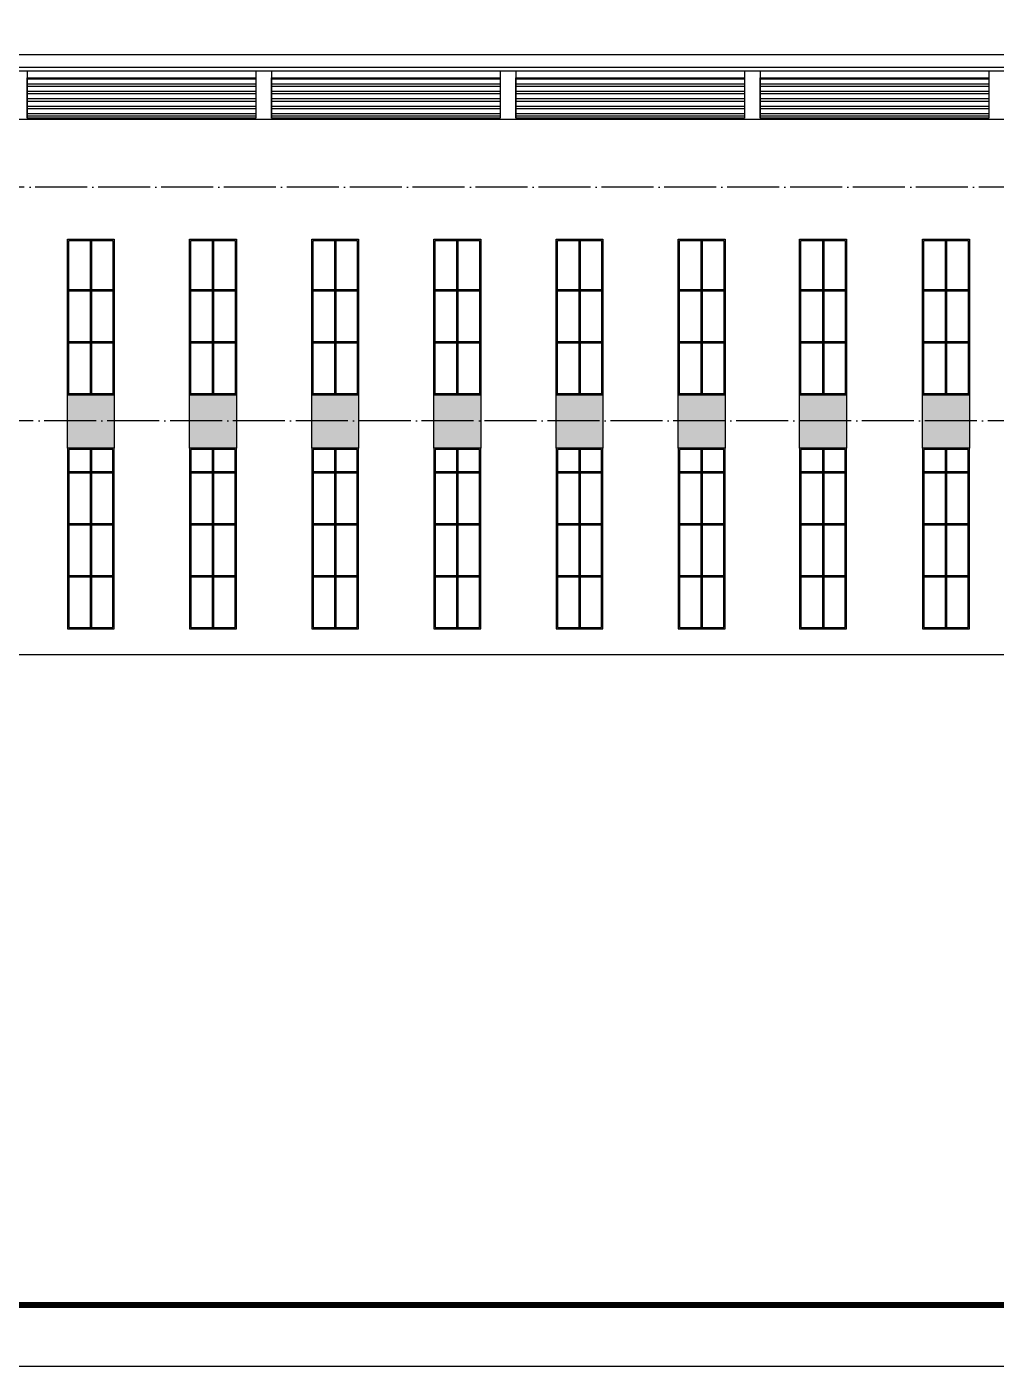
# Model space of a CAD drawing. Extents: x -446699 to 757189, y -606167 to -103070.
# Drawn here: x -167712 to -130417, y -381636 to -330085 of the extents above; entities that cross this region are included whole.
import ezdxf

# ---------------------------------------------------------------- set-up
doc = ezdxf.new("R2010")
doc.units = 0
doc.header["$LTSCALE"] = 1000
doc.header["$MEASUREMENT"] = 0
doc.linetypes.add('DOTE', pattern=[2.42, 2, -0.2, 0.02, -0.2])
doc.layers.add('DOTE', color=1, linetype='Continuous')
doc.layers.add('PUB_TITLE', color=4, linetype='Continuous')

# ---------------------------------------------------------------- blocks, each defined once
blk = doc.blocks.new('C1880')
at = {"color": 4}
for p, q in [((-212275, -337617), (-212275, -344467)), ((-212225, -337617), (-212225, -344467)), ((-211400, -338467), (-213100, -338467)), ((-211400, -338517), (-213100, -338517)), ((-211400, -340467), (-213100, -340467)), ((-211400, -340517), (-213100, -340517)), ((-211400, -342467), (-213100, -342467)), ((-211400, -342517), (-213100, -342517))]:
    blk.add_line(p, q, dxfattribs=at)
at = {"color": 2}
blk.add_lwpolyline([(-213150, -337567), (-211350, -337567), (-211350, -344517), (-213150, -344517)], close=True, dxfattribs=at)
at = {"color": 4}
blk.add_lwpolyline([(-213100, -337617), (-211400, -337617), (-211400, -344467), (-213100, -344467)], close=True, dxfattribs=at)
blk = doc.blocks.new('34TTEHH')
at = {"color": 4}
for p, q in [((-110783, -302570), (-110783, -308470)), ((-110733, -302570), (-110733, -308470)), ((-109908, -304470), (-111608, -304470)), ((-109908, -304520), (-111608, -304520)), ((-109908, -306470), (-111608, -306470)), ((-109908, -306520), (-111608, -306520))]:
    blk.add_line(p, q, dxfattribs=at)
at = {"color": 2}
blk.add_lwpolyline([(-111658, -302520), (-109858, -302520), (-109858, -308520), (-111658, -308520)], close=True, dxfattribs=at)
at = {"color": 4}
blk.add_lwpolyline([(-111608, -302570), (-109908, -302570), (-109908, -308470), (-111608, -308470)], close=True, dxfattribs=at)

msp = doc.modelspace()

# ---------------------------------------------------------------- hatches: boundary and pattern name
h = msp.add_hatch()
h.set_pattern_fill('ANSI32', color=8, scale=60, angle=135)
h.set_pattern_definition([(180, (-1441090.42, 940357.23), (0, -285.75), []), (180, (-1441185.67, 940452.48), (0, -285.75), [])])
h.paths.add_polyline_path([(-167699.8, -332056.1), (-158899.8, -332056.1), (-158899.8, -333606.1), (-167699.8, -333606.1)])
h = msp.add_hatch()
h.set_pattern_fill('ANSI32', color=8, scale=60, angle=135)
h.set_pattern_definition([(180, (-1431690.42, 940357.23), (0, -285.75), []), (180, (-1431785.67, 940452.48), (0, -285.75), [])])
h.paths.add_polyline_path([(-158299.8, -332056.1), (-149499.8, -332056.1), (-149499.8, -333606.1), (-158299.8, -333606.1)])
h = msp.add_hatch()
h.set_pattern_fill('ANSI32', color=8, scale=60, angle=135)
h.set_pattern_definition([(180, (-1422290.42, 940357.23), (0, -285.75), []), (180, (-1422385.67, 940452.48), (0, -285.75), [])])
h.paths.add_polyline_path([(-148899.8, -332056.1), (-140099.8, -332056.1), (-140099.8, -333606.1), (-148899.8, -333606.1)])
h = msp.add_hatch()
h.set_pattern_fill('ANSI32', color=8, scale=60, angle=135)
h.set_pattern_definition([(180, (-1412890.42, 940357.23), (0, -285.75), []), (180, (-1412985.67, 940452.48), (0, -285.75), [])])
h.paths.add_polyline_path([(-139499.8, -332056.1), (-130699.8, -332056.1), (-130699.8, -333606.1), (-139499.8, -333606.1)])
h = msp.add_hatch()
h.set_pattern_fill('离散材料', color=8, scale=100)
h.set_pattern_definition([(0, (432, 288), (264, 456), [24, -402, 18, -174, 36, -426]), (10, (318, 534), (161.3523, 570.6886), [42, -102, 54, -318, 30, -396]), (20, (258, 342), (266.9419, 441.9525), [48, -330, 42, -246, 30, -192]), (30, (432, 306), (-43.9385, 508.10374), [30, -198, 24, -294, 18, -390]), (40, (264, 438), (67.67183, 432.74071), [24, -264, 18, -168, 48, -306]), (50, (354, 222), (-160.49573, 471.467), [12, -222, 30, -366, 36, -186]), (60, (372, 264), (-198.94606, 447.4153), [30, -246, 12, -288, 24, -222]), (70, (306, 192), (-219.78454, 431.1737), [18, -114, 36, -192, 24, -264]), (80, (336, 546), (-417.1307, 329.4389), [42, -264, 18, -312, 36, -294]), (90, (372, 288), (-528, 222), [36, -186, 24, -366, 12, -372]), (100, (276, 474), (-495.9429, 290.2906), [42, -234, 36, -192, 42, -438]), (110, (234, 132), (-480.8807, 163.38228), [48, -156, 24, -318, 36, -348]), (120, (72, 204), (-573.2999, 56.98454), [30, -402, 36, -186, 42, -246]), (130, (204, 72), (-558.21553, 142.53216), [18, -132, 24, -258, 48, -336]), (140, (24, 552), (-441.1937, -68.41138), [36, -216, 42, -186, 24, -252]), (150, (522, 36), (-409.64994, -241.5345), [24, -168, 48, -372, 42, -342]), (160, (126, 372), (-475.80215, -324.8574), [36, -252, 30, -228, 24, -366]), (170, (162, 228), (-431.2881, -338.24633), [54, -198, 36, -270, 48, -264])])
h.paths.add_polyline_path([(-203749.8, -344256.1), (-201949.8, -344256.1), (-201949.8, -346306.1), (-203749.8, -346306.1)])
h.paths.add_polyline_path([(-180249.8, -344256.1), (-178449.8, -344256.1), (-178449.8, -346306.1), (-180249.8, -346306.1)])
h.paths.add_polyline_path([(-184949.8, -344256.1), (-183149.8, -344256.1), (-183149.8, -346306.1), (-184949.8, -346306.1)])
h.paths.add_polyline_path([(-189649.8, -344256.1), (-187849.8, -344256.1), (-187849.8, -346306.1), (-189649.8, -346306.1)])
h.paths.add_polyline_path([(-194349.8, -344256.1), (-192549.8, -344256.1), (-192549.8, -346306.1), (-194349.8, -346306.1)])
h.paths.add_polyline_path([(-199049.8, -344256.1), (-197249.8, -344256.1), (-197249.8, -346306.1), (-199049.8, -346306.1)])
h.paths.add_polyline_path([(-152049.8, -344256.1), (-150249.8, -344256.1), (-150249.8, -346306.1), (-152049.8, -346306.1)])
h.paths.add_polyline_path([(-156749.8, -344256.1), (-154949.8, -344256.1), (-154949.8, -346306.1), (-156749.8, -346306.1)])
h.paths.add_polyline_path([(-161449.8, -344256.1), (-159649.8, -344256.1), (-159649.8, -346306.1), (-161449.8, -346306.1)])
h.paths.add_polyline_path([(-166149.8, -344256.1), (-164349.8, -344256.1), (-164349.8, -346306.1), (-166149.8, -346306.1)])
h.paths.add_polyline_path([(-170849.8, -344256.1), (-169049.8, -344256.1), (-169049.8, -346306.1), (-170849.8, -346306.1)])
h.paths.add_polyline_path([(-175549.8, -344256.1), (-173749.8, -344256.1), (-173749.8, -346306.1), (-175549.8, -346306.1)])
h.paths.add_polyline_path([(-133249.8, -344256.1), (-131449.8, -344256.1), (-131449.8, -346306.1), (-133249.8, -346306.1)])
h.paths.add_polyline_path([(-137979.8, -344256.1), (-136179.8, -344256.1), (-136179.8, -346306.1), (-137979.8, -346306.1)])
h.paths.add_polyline_path([(-142649.8, -344256.1), (-140849.8, -344256.1), (-140849.8, -346306.1), (-142649.8, -346306.1)])
h.paths.add_polyline_path([(-147349.8, -344256.1), (-145549.8, -344256.1), (-145549.8, -346306.1), (-147349.8, -346306.1)])

# ---------------------------------------------------------------- linework, layer by layer
at = {"color": 8}
for p, q in [((-167699.8, -331796.1), (-167699.8, -333606.1)), ((-158899.8, -331796.1), (-158899.8, -333606.1)), ((-158299.8, -331796.1), (-158299.8, -333606.1)), ((-149499.8, -331796.1), (-149499.8, -333606.1)), ((-148899.8, -331796.1), (-148899.8, -333606.1)), ((-140099.8, -331796.1), (-140099.8, -333606.1)), ((-139499.8, -331796.1), (-139499.8, -333606.1)), ((-130699.8, -331796.1), (-130699.8, -333606.1))]:
    msp.add_line(p, q, dxfattribs=at)
msp.add_lwpolyline([(-129549.8, -331156.1), (-129549.8, -331796.1), (-206549.8, -331796.1), (-206549.8, -331156.1), (-129549.8, -331156.1), (-129549.8, -331796.1), (-129549.8, -331646.1), (-206549.8, -331646.1)], dxfattribs=at)
for points in [[(-167699.8, -332056.1), (-158899.8, -332056.1), (-158899.8, -333606.1), (-167699.8, -333606.1)], [(-158299.8, -332056.1), (-149499.8, -332056.1), (-149499.8, -333606.1), (-158299.8, -333606.1)], [(-148899.8, -332056.1), (-140099.8, -332056.1), (-140099.8, -333606.1), (-148899.8, -333606.1)], [(-139499.8, -332056.1), (-130699.8, -332056.1), (-130699.8, -333606.1), (-139499.8, -333606.1)]]:
    msp.add_lwpolyline(points, close=True, dxfattribs=at)
at = {"color": 30}
msp.add_lwpolyline([(-120599.8, -354256.1), (-120599.8, -333656.1), (-214599.8, -333656.1), (-214599.8, -354256.1)], dxfattribs=at)
for points in [[(-166149.8, -344256.1), (-164349.8, -344256.1), (-164349.8, -346306.1), (-166149.8, -346306.1)], [(-161449.8, -344256.1), (-159649.8, -344256.1), (-159649.8, -346306.1), (-161449.8, -346306.1)], [(-156749.8, -344256.1), (-154949.8, -344256.1), (-154949.8, -346306.1), (-156749.8, -346306.1)], [(-152049.8, -344256.1), (-150249.8, -344256.1), (-150249.8, -346306.1), (-152049.8, -346306.1)], [(-147349.8, -344256.1), (-145549.8, -344256.1), (-145549.8, -346306.1), (-147349.8, -346306.1)], [(-142649.8, -344256.1), (-140849.8, -344256.1), (-140849.8, -346306.1), (-142649.8, -346306.1)], [(-137979.8, -344256.1), (-136179.8, -344256.1), (-136179.8, -346306.1), (-137979.8, -346306.1)], [(-133249.8, -344256.1), (-131449.8, -344256.1), (-131449.8, -346306.1), (-133249.8, -346306.1)]]:
    msp.add_lwpolyline(points, close=True)
at = {"const_width": 50}
msp.add_lwpolyline([(-120599.8, -354256.1), (-214599.8, -354256.1), (-214599.8, -354406.1), (-215599.8, -354406.1), (-214599.8, -354406.1), (-214599.8, -354256.1), (-120599.8, -354256.1), (-120599.8, -354406.1), (-119599.8, -354406.1)], dxfattribs=at)
at = {"layer": 'DOTE', "linetype": 'DOTE'}
for p, q in [((-116987.3, -336256.1), (-218551.7, -336256.1)), ((-119061.8, -345256.1), (-216137.8, -345256.1))]:
    msp.add_line(p, q, dxfattribs=at)
at = {"layer": 'PUB_TITLE'}
msp.add_lwpolyline([(-235234.7, -381635.7), (-77584.7, -381635.7), (-77584.7, -292535.7), (-235234.7, -292535.7)], close=True, dxfattribs=at)
at = {"layer": 'PUB_TITLE', "color": 14}
msp.add_lwpolyline([(-235234.7, -381635.7), (-77584.7, -381635.7), (-77584.7, -292535.7), (-235234.7, -292535.7)], close=True, dxfattribs=at)
at = {"layer": 'PUB_TITLE', "color": 14, "const_width": 236}
msp.add_lwpolyline([(-229335.6, -379276), (-79084.7, -379276), (-79084.7, -294895.7), (-229335.6, -294895.7)], close=True, dxfattribs=at)

# ---------------------------------------------------------------- block references
for p in [(-54491.4, -35735.7), (-49791.4, -35735.7), (-45091.4, -35735.7), (-40391.4, -35735.7), (-35691.4, -35735.7), (-30991.4, -35735.7), (-26321.4, -35735.7), (-21591.4, -35735.7)]:
    msp.add_blockref('34TTEHH', p)
at = {"xscale": -1}
for p in [(-377499.6, -8739), (-372799.6, -8739), (-368099.6, -8739), (-363399.6, -8739), (-358699.6, -8739), (-353999.6, -8739), (-349329.6, -8739), (-344599.6, -8739)]:
    msp.add_blockref('C1880', p, dxfattribs=at)

doc.saveas('drawing.dxf')
